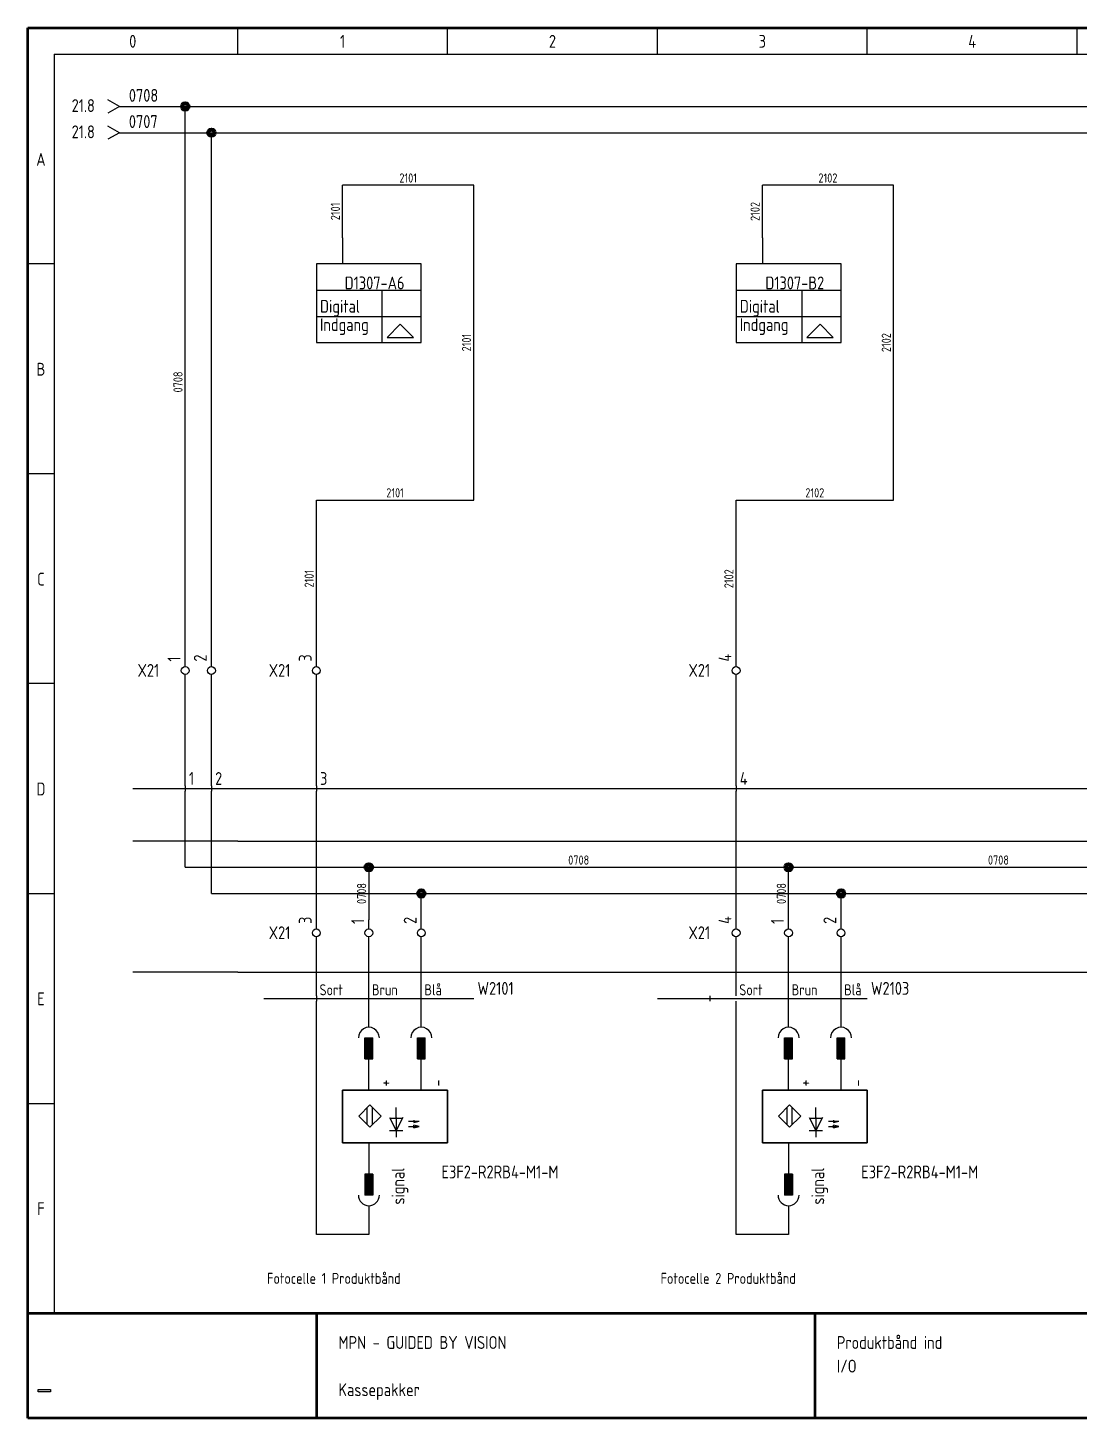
# Model space of a CAD drawing. Header units: millimetres. Extents: x 10 to 410, y 10 to 275.
# Drawn here: x 10 to 210.4, y 10 to 275 of the extents above; entities that cross this region are included whole.
import ezdxf
from ezdxf.enums import TextEntityAlignment as Align

# ---------------------------------------------------------------- set-up
doc = ezdxf.new("R2010")
doc.units = ezdxf.units.MM
doc.linetypes.add('Caddy_Solid', pattern=[0])
doc.layers.add('2', color=7, linetype='Continuous')
doc.styles.add('Caddy_Vectorfont1p', font='isocp___.ttf', dxfattribs={"width": 0.9})
picture_1 = doc.add_image_def('image1.bmp', size_in_pixel=(51, 10))

# ---------------------------------------------------------------- blocks, each defined once
blk = doc.blocks.new('Blk1')
at = {"linetype": 'Caddy_Solid', "lineweight": 50}
for p, q in [((10, 10), (10, 275)), ((10, 275), (410, 275)), ((10, 30), (410, 30)), ((65, 30), (65, 10)), ((160, 30), (160, 10)), ((410, 10), (10, 10))]:
    blk.add_line(p, q, dxfattribs=at)
at = {"linetype": 'Caddy_Solid', "lineweight": 25}
for p, q in [((50, 270), (50, 275)), ((90, 270), (90, 275)), ((130, 270), (130, 275)), ((170, 270), (170, 275)), ((210, 270), (210, 275)), ((15, 270), (15, 30)), ((15, 270), (405, 270)), ((15, 230), (10, 230)), ((15, 190), (10, 190)), ((15, 150), (10, 150)), ((10, 110), (15, 110)), ((10, 70), (15, 70)), ((10, 30), (15, 30))]:
    blk.add_line(p, q, dxfattribs=at)
at = {"lineweight": 25, "style": 'Caddy_Vectorfont1p', "width": 0.9}
for s, p in [('0', (30, 271.2)), ('1', (70, 271.2)), ('2', (110, 271.2)), ('3', (150, 271.2)), ('4', (190, 271.2)), ('A', (12.5, 248.7)), ('B', (12.5, 208.7)), ('C', (12.5, 168.7)), ('D', (12.5, 128.7)), ('E', (12.5, 88.7)), ('F', (12.5, 48.7))]:
    blk.add_text(s, height=2.45, dxfattribs=at).set_placement(p, align=Align.CENTER)
for s, p in [('MPN - GUIDED BY VISION', (69.2, 23.2)), ('Produktbånd ind', (164.2, 23.2)), ('I/O', (164.2, 18.7)), ('Kassepakker', (69.2, 14.2))]:
    blk.add_text(s, height=2.45, dxfattribs=at).set_placement(p)
image = blk.add_image(picture_1, insert=(12, 15), size_in_units=(2.32, 0.484))
blk = doc.blocks.new('Blk3')
at = {"linetype": 'Caddy_Solid', "lineweight": 25}
for p, q in [((155, 84.5), (155, 90)), ((154.25, 82.5), (155.75, 82.5)), ((154.25, 78.5), (154.25, 82.5)), ((154.5, 78.5), (154.5, 82.5)), ((154.75, 78.5), (154.75, 82.5)), ((155, 72.5), (155, 82.5)), ((155.25, 78.5), (155.25, 82.5)), ((155.5, 78.5), (155.5, 82.5)), ((155.75, 78.5), (155.75, 82.5)), ((154.25, 78.5), (155.75, 78.5))]:
    blk.add_line(p, q, dxfattribs=at)
blk.add_ellipse((155, 82.5), major_axis=(2, 0), ratio=1, start_param=0, end_param=3.141593, dxfattribs=at)
at = {"lineweight": 25, "style": 'Caddy_Vectorfont1p', "width": 0.9}
blk.add_attdef('$TAG175000_00', (154.05, 85.4), '', height=2.45, rotation=90, dxfattribs=at)
at = {"lineweight": 25, "style": 'Caddy_Vectorfont1p', "width": 0.9, "flags": 1}
for tag, p in [('$TAG160010', (150.5, 81.3)), ('$TAG160040', (150.1, 74.3))]:
    blk.add_attdef(tag, text='', height=2.45, dxfattribs=at).set_placement(p, align=Align.RIGHT)
at = {"lineweight": 25, "style": 'Caddy_Vectorfont1p', "width": 0.9}
blk.add_attdef('$TAG160030', text='', height=2.45, dxfattribs=at).set_placement((150.1, 77.8), align=Align.RIGHT)
blk.add_attdef('$TAG175000_01', text='', height=2.45, rotation=90, dxfattribs=at).set_placement((154.05, 76.9), align=Align.RIGHT)
blk = doc.blocks.new('Blk4')
at = {"linetype": 'Caddy_Solid', "lineweight": 25}
for p, q in [((165, 84.5), (165, 90)), ((164.25, 82.5), (165.75, 82.5)), ((164.25, 78.5), (164.25, 82.5)), ((164.5, 78.5), (164.5, 82.5)), ((164.75, 78.5), (164.75, 82.5)), ((165, 72.5), (165, 82.5)), ((165.25, 78.5), (165.25, 82.5)), ((165.5, 78.5), (165.5, 82.5)), ((165.75, 78.5), (165.75, 82.5)), ((164.25, 78.5), (165.75, 78.5))]:
    blk.add_line(p, q, dxfattribs=at)
blk.add_ellipse((165, 82.5), major_axis=(2, 0), ratio=1, start_param=0, end_param=3.141593, dxfattribs=at)
at = {"lineweight": 25, "style": 'Caddy_Vectorfont1p', "width": 0.9}
blk.add_attdef('$TAG175000_00', (164.05, 85.4), '', height=2.45, rotation=90, dxfattribs=at)
at = {"lineweight": 25, "style": 'Caddy_Vectorfont1p', "width": 0.9, "flags": 1}
for tag, p in [('$TAG160010', (160.5, 81.3)), ('$TAG160040', (160.1, 74.3))]:
    blk.add_attdef(tag, text='', height=2.45, dxfattribs=at).set_placement(p, align=Align.RIGHT)
at = {"lineweight": 25, "style": 'Caddy_Vectorfont1p', "width": 0.9}
blk.add_attdef('$TAG160030', text='', height=2.45, dxfattribs=at).set_placement((160.1, 77.8), align=Align.RIGHT)
blk.add_attdef('$TAG175000_01', text='', height=2.45, rotation=90, dxfattribs=at).set_placement((164.05, 76.9), align=Align.RIGHT)
blk = doc.blocks.new('Blk5')
at = {"linetype": 'Caddy_Solid', "lineweight": 25}
for p, q in [((155, 62.5), (155, 52.5)), ((154.25, 56.5), (154.25, 52.5)), ((155.75, 56.5), (154.25, 56.5)), ((154.5, 56.5), (154.5, 52.5)), ((154.75, 56.5), (154.75, 52.5)), ((155.25, 56.5), (155.25, 52.5)), ((155.5, 56.5), (155.5, 52.5)), ((155.75, 56.5), (155.75, 52.5)), ((155.75, 52.5), (154.25, 52.5)), ((155, 50.5), (155, 45))]:
    blk.add_line(p, q, dxfattribs=at)
blk.add_ellipse((155, 52.5), major_axis=(2, 0), ratio=1, start_param=3.141593, end_param=6.283185, dxfattribs=at)
at = {"lineweight": 25, "style": 'Caddy_Vectorfont1p', "width": 0.9}
blk.add_attdef('$TAG175000_00', (154.05, 57.4), '', height=2.45, rotation=90, dxfattribs=at)
at = {"lineweight": 25, "style": 'Caddy_Vectorfont1p', "width": 0.9, "flags": 1}
for tag, p in [('$TAG160010', (150.5, 51.3)), ('$TAG160040', (150.1, 44.3))]:
    blk.add_attdef(tag, text='', height=2.45, dxfattribs=at).set_placement(p, align=Align.RIGHT)
at = {"lineweight": 25, "style": 'Caddy_Vectorfont1p', "width": 0.9}
blk.add_attdef('$TAG160030', text='', height=2.45, dxfattribs=at).set_placement((150.1, 47.8), align=Align.RIGHT)
blk.add_attdef('$TAG175000_01', text='', height=2.45, rotation=90, dxfattribs=at).set_placement((154.05, 48.9), align=Align.RIGHT)
blk = doc.blocks.new('Blk2')
at = {"linetype": 'Caddy_Solid', "lineweight": 35}
for p, q in [((150, 72.5), (150, 62.5)), ((170, 72.5), (150, 72.5)), ((170, 62.5), (170, 72.5)), ((150, 62.5), (170, 62.5))]:
    blk.add_line(p, q, dxfattribs=at)
at = {"linetype": 'Caddy_Solid', "lineweight": 25}
for p, q in [((155.2, 69.7), (153.08, 67.58)), ((154.7, 65.96), (154.7, 69.2)), ((155.2, 69.7), (157.32, 67.58)), ((155.7, 65.96), (155.7, 69.2)), ((160.2, 67.33), (160.2, 69.2)), ((153.08, 67.58), (155.2, 65.46)), ((155.2, 65.46), (157.32, 67.58)), ((158.95, 67.33), (160.2, 64.83)), ((159, 67.2), (161.4, 67.2)), ((161.45, 67.33), (160.2, 64.83)), ((160.2, 67.33), (160.2, 64.83)), ((162.58, 66.58), (164.58, 66.58)), ((163.58, 66.83), (163.58, 66.33)), ((163.58, 66.33), (164.58, 66.58)), ((158.95, 64.83), (161.45, 64.83)), ((160.2, 64.83), (160.2, 63.58)), ((162.58, 65.58), (164.58, 65.58)), ((164.58, 65.58), (163.58, 65.83)), ((163.58, 65.33), (163.58, 65.83)), ((163.58, 65.33), (164.58, 65.58))]:
    blk.add_line(p, q, dxfattribs=at)
for name in ['Blk3', 'Blk4', 'Blk5']:
    blk.add_blockref(name, (0, 0, 1))
at = {"lineweight": 35, "style": 'Caddy_Vectorfont1p', "width": 0.9}
for s, p in [('+', (159.3, 73.2)), ('-', (169.3, 73.2)), ('signal', (161.8, 50.7))]:
    blk.add_text(s, height=2.45, rotation=90, dxfattribs=at).set_placement(p)
blk = doc.blocks.new('Blk6')
at = {"linetype": 'Caddy_Solid', "lineweight": 25}
for p, q in [((155, 103.25), (155, 105)), ((155, 100), (155, 101.75))]:
    blk.add_line(p, q, dxfattribs=at)
blk.add_circle((155, 102.5), 0.75, dxfattribs=at)
at = {"lineweight": 25, "style": 'Caddy_Vectorfont1p', "width": 0.9, "flags": 1}
blk.add_attdef('$TAG160410', (157.6, 104.2), '', height=2.45, rotation=90, dxfattribs=at)
at = {"layer": '2', "lineweight": 25, "style": 'Caddy_Vectorfont1p', "width": 0.9}
blk.add_attdef('$TAG160400', (154.1, 104.2), '', height=2.45, rotation=90, dxfattribs=at)
at = {"layer": '2', "lineweight": 25, "style": 'Caddy_Vectorfont1p', "width": 0.9, "flags": 1}
for tag, p in [('$TAG140020', (150.05, 108.3)), ('$TAG140050', (150.05, 104.8)), ('$TAG160010', (150.05, 101.3)), ('$TAG160030', (150.05, 97.8)), ('$TAG160040', (150.05, 92.8))]:
    blk.add_attdef(tag, text='', height=2.45, dxfattribs=at).set_placement(p, align=Align.RIGHT)
blk = doc.blocks.new('Blk7')
at = {"linetype": 'Caddy_Solid', "lineweight": 25}
for p, q in [((165, 103.25), (165, 105)), ((165, 100), (165, 101.75))]:
    blk.add_line(p, q, dxfattribs=at)
blk.add_circle((165, 102.5), 0.75, dxfattribs=at)
at = {"lineweight": 25, "style": 'Caddy_Vectorfont1p', "width": 0.9, "flags": 1}
blk.add_attdef('$TAG160410', (167.6, 104.2), '', height=2.45, rotation=90, dxfattribs=at)
at = {"layer": '2', "lineweight": 25, "style": 'Caddy_Vectorfont1p', "width": 0.9}
blk.add_attdef('$TAG160400', (164.1, 104.2), '', height=2.45, rotation=90, dxfattribs=at)
at = {"layer": '2', "lineweight": 25, "style": 'Caddy_Vectorfont1p', "width": 0.9, "flags": 1}
for tag, p in [('$TAG140020', (160.05, 108.3)), ('$TAG140050', (160.05, 104.8)), ('$TAG160010', (160.05, 101.3)), ('$TAG160030', (160.05, 97.8)), ('$TAG160040', (160.05, 92.8))]:
    blk.add_attdef(tag, text='', height=2.45, dxfattribs=at).set_placement(p, align=Align.RIGHT)
blk = doc.blocks.new('Blk8')
at = {"linetype": 'Caddy_Solid', "lineweight": 25}
for p, q in [((145, 103.25), (145, 105)), ((145, 100), (145, 101.75))]:
    blk.add_line(p, q, dxfattribs=at)
blk.add_circle((145, 102.5), 0.75, dxfattribs=at)
at = {"lineweight": 25, "style": 'Caddy_Vectorfont1p', "width": 0.9, "flags": 1}
blk.add_attdef('$TAG160410', (147.6, 104.2), '', height=2.45, rotation=90, dxfattribs=at)
at = {"layer": '2', "lineweight": 25, "style": 'Caddy_Vectorfont1p', "width": 0.9}
blk.add_attdef('$TAG160400', (144.1, 104.2), '', height=2.45, rotation=90, dxfattribs=at)
at = {"layer": '2', "lineweight": 25, "style": 'Caddy_Vectorfont1p', "width": 0.9, "flags": 1}
for tag, p in [('$TAG140020', (140.05, 108.3)), ('$TAG140050', (140.05, 104.8)), ('$TAG160030', (140.05, 97.8)), ('$TAG160040', (140.05, 92.8))]:
    blk.add_attdef(tag, text='', height=2.45, dxfattribs=at).set_placement(p, align=Align.RIGHT)
at = {"layer": '2', "lineweight": 25, "style": 'Caddy_Vectorfont1p', "width": 0.9}
blk.add_attdef('$TAG160010', text='', height=2.45, dxfattribs=at).set_placement((140.05, 101.3), align=Align.RIGHT)
blk = doc.blocks.new('Blk10')
at = {"linetype": 'Caddy_Solid', "lineweight": 25}
for p, q in [((75, 84.5), (75, 90)), ((74.25, 82.5), (75.75, 82.5)), ((74.25, 78.5), (74.25, 82.5)), ((74.5, 78.5), (74.5, 82.5)), ((74.75, 78.5), (74.75, 82.5)), ((75, 72.5), (75, 82.5)), ((75.25, 78.5), (75.25, 82.5)), ((75.5, 78.5), (75.5, 82.5)), ((75.75, 78.5), (75.75, 82.5)), ((74.25, 78.5), (75.75, 78.5))]:
    blk.add_line(p, q, dxfattribs=at)
blk.add_ellipse((75, 82.5), major_axis=(2, 0), ratio=1, start_param=0, end_param=3.141593, dxfattribs=at)
at = {"lineweight": 25, "style": 'Caddy_Vectorfont1p', "width": 0.9}
blk.add_attdef('$TAG175000_00', (74.05, 85.4), '', height=2.45, rotation=90, dxfattribs=at)
at = {"lineweight": 25, "style": 'Caddy_Vectorfont1p', "width": 0.9, "flags": 1}
for tag, p in [('$TAG160010', (70.5, 81.3)), ('$TAG160040', (70.1, 74.3))]:
    blk.add_attdef(tag, text='', height=2.45, dxfattribs=at).set_placement(p, align=Align.RIGHT)
at = {"lineweight": 25, "style": 'Caddy_Vectorfont1p', "width": 0.9}
blk.add_attdef('$TAG160030', text='', height=2.45, dxfattribs=at).set_placement((70.1, 77.8), align=Align.RIGHT)
blk.add_attdef('$TAG175000_01', text='', height=2.45, rotation=90, dxfattribs=at).set_placement((74.05, 76.9), align=Align.RIGHT)
blk = doc.blocks.new('Blk11')
at = {"linetype": 'Caddy_Solid', "lineweight": 25}
for p, q in [((85, 84.5), (85, 90)), ((84.25, 82.5), (85.75, 82.5)), ((84.25, 78.5), (84.25, 82.5)), ((84.5, 78.5), (84.5, 82.5)), ((84.75, 78.5), (84.75, 82.5)), ((85, 72.5), (85, 82.5)), ((85.25, 78.5), (85.25, 82.5)), ((85.5, 78.5), (85.5, 82.5)), ((85.75, 78.5), (85.75, 82.5)), ((84.25, 78.5), (85.75, 78.5))]:
    blk.add_line(p, q, dxfattribs=at)
blk.add_ellipse((85, 82.5), major_axis=(2, 0), ratio=1, start_param=0, end_param=3.141593, dxfattribs=at)
at = {"lineweight": 25, "style": 'Caddy_Vectorfont1p', "width": 0.9}
blk.add_attdef('$TAG175000_00', (84.05, 85.4), '', height=2.45, rotation=90, dxfattribs=at)
at = {"lineweight": 25, "style": 'Caddy_Vectorfont1p', "width": 0.9, "flags": 1}
for tag, p in [('$TAG160010', (80.5, 81.3)), ('$TAG160040', (80.1, 74.3))]:
    blk.add_attdef(tag, text='', height=2.45, dxfattribs=at).set_placement(p, align=Align.RIGHT)
at = {"lineweight": 25, "style": 'Caddy_Vectorfont1p', "width": 0.9}
blk.add_attdef('$TAG160030', text='', height=2.45, dxfattribs=at).set_placement((80.1, 77.8), align=Align.RIGHT)
blk.add_attdef('$TAG175000_01', text='', height=2.45, rotation=90, dxfattribs=at).set_placement((84.05, 76.9), align=Align.RIGHT)
blk = doc.blocks.new('Blk12')
at = {"linetype": 'Caddy_Solid', "lineweight": 25}
for p, q in [((75, 62.5), (75, 52.5)), ((74.25, 56.5), (74.25, 52.5)), ((75.75, 56.5), (74.25, 56.5)), ((74.5, 56.5), (74.5, 52.5)), ((74.75, 56.5), (74.75, 52.5)), ((75.25, 56.5), (75.25, 52.5)), ((75.5, 56.5), (75.5, 52.5)), ((75.75, 56.5), (75.75, 52.5)), ((75.75, 52.5), (74.25, 52.5)), ((75, 50.5), (75, 45))]:
    blk.add_line(p, q, dxfattribs=at)
blk.add_ellipse((75, 52.5), major_axis=(2, 0), ratio=1, start_param=3.141593, end_param=6.283185, dxfattribs=at)
at = {"lineweight": 25, "style": 'Caddy_Vectorfont1p', "width": 0.9}
blk.add_attdef('$TAG175000_00', (74.05, 57.4), '', height=2.45, rotation=90, dxfattribs=at)
at = {"lineweight": 25, "style": 'Caddy_Vectorfont1p', "width": 0.9, "flags": 1}
for tag, p in [('$TAG160010', (70.5, 51.3)), ('$TAG160040', (70.1, 44.3))]:
    blk.add_attdef(tag, text='', height=2.45, dxfattribs=at).set_placement(p, align=Align.RIGHT)
at = {"lineweight": 25, "style": 'Caddy_Vectorfont1p', "width": 0.9}
blk.add_attdef('$TAG160030', text='', height=2.45, dxfattribs=at).set_placement((70.1, 47.8), align=Align.RIGHT)
blk.add_attdef('$TAG175000_01', text='', height=2.45, rotation=90, dxfattribs=at).set_placement((74.05, 48.9), align=Align.RIGHT)
blk = doc.blocks.new('Blk9')
at = {"linetype": 'Caddy_Solid', "lineweight": 35}
for p, q in [((70, 72.5), (70, 62.5)), ((90, 72.5), (70, 72.5)), ((90, 62.5), (90, 72.5)), ((70, 62.5), (90, 62.5))]:
    blk.add_line(p, q, dxfattribs=at)
at = {"linetype": 'Caddy_Solid', "lineweight": 25}
for p, q in [((75.2, 69.7), (73.08, 67.58)), ((74.7, 65.96), (74.7, 69.2)), ((75.2, 69.7), (77.32, 67.58)), ((75.7, 65.96), (75.7, 69.2)), ((80.2, 67.33), (80.2, 69.2)), ((73.08, 67.58), (75.2, 65.46)), ((75.2, 65.46), (77.32, 67.58)), ((78.95, 67.33), (80.2, 64.83)), ((79, 67.2), (81.4, 67.2)), ((81.45, 67.33), (80.2, 64.83)), ((80.2, 67.33), (80.2, 64.83)), ((82.58, 66.58), (84.58, 66.58)), ((83.58, 66.83), (83.58, 66.33)), ((83.58, 66.33), (84.58, 66.58)), ((78.95, 64.83), (81.45, 64.83)), ((80.2, 64.83), (80.2, 63.58)), ((82.58, 65.58), (84.58, 65.58)), ((84.58, 65.58), (83.58, 65.83)), ((83.58, 65.33), (83.58, 65.83)), ((83.58, 65.33), (84.58, 65.58))]:
    blk.add_line(p, q, dxfattribs=at)
for name in ['Blk10', 'Blk11', 'Blk12']:
    blk.add_blockref(name, (0, 0, 1))
at = {"lineweight": 35, "style": 'Caddy_Vectorfont1p', "width": 0.9}
for s, p in [('+', (79.3, 73.2)), ('-', (89.3, 73.2)), ('signal', (81.8, 50.7))]:
    blk.add_text(s, height=2.45, rotation=90, dxfattribs=at).set_placement(p)
blk = doc.blocks.new('Blk13')
at = {"linetype": 'Caddy_Solid', "lineweight": 25}
for p, q in [((75, 103.25), (75, 105)), ((75, 100), (75, 101.75))]:
    blk.add_line(p, q, dxfattribs=at)
blk.add_circle((75, 102.5), 0.75, dxfattribs=at)
at = {"lineweight": 25, "style": 'Caddy_Vectorfont1p', "width": 0.9, "flags": 1}
blk.add_attdef('$TAG160410', (77.6, 104.2), '', height=2.45, rotation=90, dxfattribs=at)
at = {"layer": '2', "lineweight": 25, "style": 'Caddy_Vectorfont1p', "width": 0.9}
blk.add_attdef('$TAG160400', (74.1, 104.2), '', height=2.45, rotation=90, dxfattribs=at)
at = {"layer": '2', "lineweight": 25, "style": 'Caddy_Vectorfont1p', "width": 0.9, "flags": 1}
for tag, p in [('$TAG140020', (70.05, 108.3)), ('$TAG140050', (70.05, 104.8)), ('$TAG160010', (70.05, 101.3)), ('$TAG160030', (70.05, 97.8)), ('$TAG160040', (70.05, 92.8))]:
    blk.add_attdef(tag, text='', height=2.45, dxfattribs=at).set_placement(p, align=Align.RIGHT)
blk = doc.blocks.new('Blk14')
at = {"linetype": 'Caddy_Solid', "lineweight": 25}
for p, q in [((85, 103.25), (85, 105)), ((85, 100), (85, 101.75))]:
    blk.add_line(p, q, dxfattribs=at)
blk.add_circle((85, 102.5), 0.75, dxfattribs=at)
at = {"lineweight": 25, "style": 'Caddy_Vectorfont1p', "width": 0.9, "flags": 1}
blk.add_attdef('$TAG160410', (87.6, 104.2), '', height=2.45, rotation=90, dxfattribs=at)
at = {"layer": '2', "lineweight": 25, "style": 'Caddy_Vectorfont1p', "width": 0.9}
blk.add_attdef('$TAG160400', (84.1, 104.2), '', height=2.45, rotation=90, dxfattribs=at)
at = {"layer": '2', "lineweight": 25, "style": 'Caddy_Vectorfont1p', "width": 0.9, "flags": 1}
for tag, p in [('$TAG140020', (80.05, 108.3)), ('$TAG140050', (80.05, 104.8)), ('$TAG160010', (80.05, 101.3)), ('$TAG160030', (80.05, 97.8)), ('$TAG160040', (80.05, 92.8))]:
    blk.add_attdef(tag, text='', height=2.45, dxfattribs=at).set_placement(p, align=Align.RIGHT)
blk = doc.blocks.new('Blk15')
at = {"linetype": 'Caddy_Solid', "lineweight": 25}
for p, q in [((65, 103.25), (65, 105)), ((65, 100), (65, 101.75))]:
    blk.add_line(p, q, dxfattribs=at)
blk.add_circle((65, 102.5), 0.75, dxfattribs=at)
at = {"lineweight": 25, "style": 'Caddy_Vectorfont1p', "width": 0.9, "flags": 1}
blk.add_attdef('$TAG160410', (67.6, 104.2), '', height=2.45, rotation=90, dxfattribs=at)
at = {"layer": '2', "lineweight": 25, "style": 'Caddy_Vectorfont1p', "width": 0.9}
blk.add_attdef('$TAG160400', (64.1, 104.2), '', height=2.45, rotation=90, dxfattribs=at)
at = {"layer": '2', "lineweight": 25, "style": 'Caddy_Vectorfont1p', "width": 0.9, "flags": 1}
for tag, p in [('$TAG140020', (60.05, 108.3)), ('$TAG140050', (60.05, 104.8)), ('$TAG160030', (60.05, 97.8)), ('$TAG160040', (60.05, 92.8))]:
    blk.add_attdef(tag, text='', height=2.45, dxfattribs=at).set_placement(p, align=Align.RIGHT)
at = {"layer": '2', "lineweight": 25, "style": 'Caddy_Vectorfont1p', "width": 0.9}
blk.add_attdef('$TAG160010', text='', height=2.45, dxfattribs=at).set_placement((60.05, 101.3), align=Align.RIGHT)
blk = doc.blocks.new('Blk23')
at = {"linetype": 'Caddy_Solid', "lineweight": 25}
blk.add_line((65, 90.5), (65, 89.5), dxfattribs=at)
at = {"lineweight": 25, "style": 'Caddy_Vectorfont1p', "width": 0.9, "flags": 1}
for tag, p in [('$TAG160210', (65.7, 90.7)), ('$TAG160220', (65.7, 85.7)), ('$TAG160230', (65.7, 80.7)), ('$TAG160040', (95.7, 75.7)), ('$TAG160101', (95.7, 70.7))]:
    blk.add_attdef(tag, p, '', height=2.45, dxfattribs=at)
at = {"lineweight": 25, "style": 'Caddy_Vectorfont1p', "width": 0.9}
for tag, p in [('$TAG160010', (95.7, 90.7)), ('$TAG160030', (95.7, 85.7)), ('$TAG160200', (95.7, 80.7))]:
    blk.add_attdef(tag, p, '', height=2.45, dxfattribs=at)
blk = doc.blocks.new('Blk24')
at = {"linetype": 'Caddy_Solid', "lineweight": 25}
blk.add_line((140, 90.5), (140, 89.5), dxfattribs=at)
at = {"lineweight": 25, "style": 'Caddy_Vectorfont1p', "width": 0.9, "flags": 1}
for tag, p in [('$TAG160210', (140.7, 90.7)), ('$TAG160220', (140.7, 85.7)), ('$TAG160230', (140.7, 80.7)), ('$TAG160040', (170.7, 75.7)), ('$TAG160101', (170.7, 70.7))]:
    blk.add_attdef(tag, p, '', height=2.45, dxfattribs=at)
at = {"lineweight": 25, "style": 'Caddy_Vectorfont1p', "width": 0.9}
for tag, p in [('$TAG160010', (170.7, 90.7)), ('$TAG160030', (170.7, 85.7)), ('$TAG160200', (170.7, 80.7))]:
    blk.add_attdef(tag, p, '', height=2.45, dxfattribs=at)
blk = doc.blocks.new('Blk37')
at = {"linetype": 'Caddy_Solid', "lineweight": 25}
for p, q in [((85, 230), (65, 230)), ((65, 230), (65, 215)), ((85, 215), (85, 230)), ((65, 215), (85, 215))]:
    blk.add_line(p, q, dxfattribs=at)
blk = doc.blocks.new('Blk38')
at = {"linetype": 'Caddy_Solid', "lineweight": 25}
blk.add_line((70, 235), (70, 230), dxfattribs=at)
blk = doc.blocks.new('Blk36')
at = {"linetype": 'Caddy_Solid', "lineweight": 25}
for p, q in [((65, 225), (85, 225)), ((77.5, 225), (77.5, 215)), ((65, 220), (85, 220)), ((81, 218.5), (78.5, 216)), ((83.5, 216), (81, 218.5)), ((78.5, 216), (83.5, 216))]:
    blk.add_line(p, q, dxfattribs=at)
for name in ['Blk38', 'Blk37']:
    blk.add_blockref(name, (0, 0, 1))
at = {"lineweight": 25, "style": 'Caddy_Vectorfont1p', "width": 0.9}
for s, p in [('Digital', (65.7, 220.7)), ('Indgang', (65.7, 217.2))]:
    blk.add_text(s, height=2.45, dxfattribs=at).set_placement(p)
blk.add_attdef('$TAG175000_00', (69.05, 233.4), '', height=2.45, rotation=90, dxfattribs=at)
for tag, p in [('$TAG160030', (66.8, 229.7)), ('$TAG160040', (66.8, 226.2)), ('$TAG175100', (81.8, 225.15)), ('$TAG175110', (64.3, 219.15)), ('$TAG175120', (64.3, 216.15)), ('$TAG160500', (64.3, 212.65))]:
    blk.add_attdef(tag, text='', height=2.45, dxfattribs=at).set_placement(p, align=Align.RIGHT)
at = {"lineweight": 25, "style": 'Caddy_Vectorfont1p', "width": 0.9, "flags": 1}
blk.add_attdef('$TAG160010', text='', height=2.45, dxfattribs=at).set_placement((60.96, 224.53), align=Align.RIGHT)
blk = doc.blocks.new('Blk40')
at = {"linetype": 'Caddy_Solid', "lineweight": 25}
for p, q in [((165, 230), (145, 230)), ((145, 230), (145, 215)), ((165, 215), (165, 230)), ((145, 215), (165, 215))]:
    blk.add_line(p, q, dxfattribs=at)
blk = doc.blocks.new('Blk41')
at = {"linetype": 'Caddy_Solid', "lineweight": 25}
blk.add_line((150, 235), (150, 230), dxfattribs=at)
blk = doc.blocks.new('Blk39')
at = {"linetype": 'Caddy_Solid', "lineweight": 25}
for p, q in [((145, 225), (165, 225)), ((157.5, 225), (157.5, 215)), ((145, 220), (165, 220)), ((161, 218.5), (158.5, 216)), ((163.5, 216), (161, 218.5)), ((158.5, 216), (163.5, 216))]:
    blk.add_line(p, q, dxfattribs=at)
for name in ['Blk41', 'Blk40']:
    blk.add_blockref(name, (0, 0, 1))
at = {"lineweight": 25, "style": 'Caddy_Vectorfont1p', "width": 0.9}
for s, p in [('Digital', (145.7, 220.7)), ('Indgang', (145.7, 217.2))]:
    blk.add_text(s, height=2.45, dxfattribs=at).set_placement(p)
blk.add_attdef('$TAG175000_00', (149.05, 233.4), '', height=2.45, rotation=90, dxfattribs=at)
for tag, p in [('$TAG160030', (146.8, 229.7)), ('$TAG160040', (146.8, 226.2)), ('$TAG175100', (161.8, 225.15)), ('$TAG175110', (144.3, 219.15)), ('$TAG175120', (144.3, 216.15)), ('$TAG160500', (144.3, 212.65))]:
    blk.add_attdef(tag, text='', height=2.45, dxfattribs=at).set_placement(p, align=Align.RIGHT)
at = {"lineweight": 25, "style": 'Caddy_Vectorfont1p', "width": 0.9, "flags": 1}
blk.add_attdef('$TAG160010', text='', height=2.45, dxfattribs=at).set_placement((140.96, 224.53), align=Align.RIGHT)
blk = doc.blocks.new('Blk48')
at = {"linetype": 'Caddy_Solid', "lineweight": 25}
for q in [(25.25, 256.25), (25.25, 253.75)]:
    blk.add_line((27.5, 255), q, dxfattribs=at)
at = {"lineweight": 25, "style": 'Caddy_Vectorfont1p', "width": 0.9, "flags": 1}
for tag, p in [('$TAG140020', (29.26, 262.9)), ('$TAG140050', (29.26, 259.4))]:
    blk.add_attdef(tag, p, '', height=2.45, dxfattribs=at)
at = {"lineweight": 25, "style": 'Caddy_Vectorfont1p', "width": 0.9}
blk.add_attdef('$TAG160010', (29.26, 255.9), '', height=2.45, dxfattribs=at)
blk.add_attdef('$TAG160500', text='', height=2.45, dxfattribs=at).set_placement((22.78, 253.95), align=Align.RIGHT)
blk = doc.blocks.new('Blk50')
at = {"linetype": 'Caddy_Solid', "lineweight": 25}
for q in [(25.25, 261.25), (25.25, 258.75)]:
    blk.add_line((27.5, 260), q, dxfattribs=at)
at = {"lineweight": 25, "style": 'Caddy_Vectorfont1p', "width": 0.9, "flags": 1}
for tag, p in [('$TAG140020', (29.26, 267.9)), ('$TAG140050', (29.26, 264.4))]:
    blk.add_attdef(tag, p, '', height=2.45, dxfattribs=at)
at = {"lineweight": 25, "style": 'Caddy_Vectorfont1p', "width": 0.9}
blk.add_attdef('$TAG160010', (29.26, 260.9), '', height=2.45, dxfattribs=at)
blk.add_attdef('$TAG160500', text='', height=2.45, dxfattribs=at).set_placement((22.78, 258.95), align=Align.RIGHT)
blk = doc.blocks.new('Blk52')
at = {"linetype": 'Caddy_Solid', "lineweight": 25}
for p, q in [((65, 153.25), (65, 155)), ((65, 150), (65, 151.75))]:
    blk.add_line(p, q, dxfattribs=at)
blk.add_circle((65, 152.5), 0.75, dxfattribs=at)
at = {"lineweight": 25, "style": 'Caddy_Vectorfont1p', "width": 0.9, "flags": 1}
blk.add_attdef('$TAG160410', (67.6, 154.2), '', height=2.45, rotation=90, dxfattribs=at)
at = {"layer": '2', "lineweight": 25, "style": 'Caddy_Vectorfont1p', "width": 0.9}
blk.add_attdef('$TAG160400', (64.1, 154.2), '', height=2.45, rotation=90, dxfattribs=at)
at = {"layer": '2', "lineweight": 25, "style": 'Caddy_Vectorfont1p', "width": 0.9, "flags": 1}
for tag, p in [('$TAG140020', (60.05, 158.3)), ('$TAG140050', (60.05, 154.8)), ('$TAG160030', (60.05, 147.8)), ('$TAG160040', (60.05, 142.8))]:
    blk.add_attdef(tag, text='', height=2.45, dxfattribs=at).set_placement(p, align=Align.RIGHT)
at = {"layer": '2', "lineweight": 25, "style": 'Caddy_Vectorfont1p', "width": 0.9}
blk.add_attdef('$TAG160010', text='', height=2.45, dxfattribs=at).set_placement((60.05, 151.3), align=Align.RIGHT)
blk = doc.blocks.new('Blk53')
at = {"linetype": 'Caddy_Solid', "lineweight": 25}
for p, q in [((45, 153.25), (45, 155)), ((45, 150), (45, 151.75))]:
    blk.add_line(p, q, dxfattribs=at)
blk.add_circle((45, 152.5), 0.75, dxfattribs=at)
at = {"lineweight": 25, "style": 'Caddy_Vectorfont1p', "width": 0.9, "flags": 1}
blk.add_attdef('$TAG160410', (47.6, 154.2), '', height=2.45, rotation=90, dxfattribs=at)
at = {"layer": '2', "lineweight": 25, "style": 'Caddy_Vectorfont1p', "width": 0.9}
blk.add_attdef('$TAG160400', (44.1, 154.2), '', height=2.45, rotation=90, dxfattribs=at)
at = {"layer": '2', "lineweight": 25, "style": 'Caddy_Vectorfont1p', "width": 0.9, "flags": 1}
for tag, p in [('$TAG140020', (40.05, 158.3)), ('$TAG140050', (40.05, 154.8)), ('$TAG160010', (40.05, 151.3)), ('$TAG160030', (40.05, 147.8)), ('$TAG160040', (40.05, 142.8))]:
    blk.add_attdef(tag, text='', height=2.45, dxfattribs=at).set_placement(p, align=Align.RIGHT)
blk = doc.blocks.new('Blk54')
at = {"linetype": 'Caddy_Solid', "lineweight": 25}
for p, q in [((40, 153.25), (40, 155)), ((40, 150), (40, 151.75))]:
    blk.add_line(p, q, dxfattribs=at)
blk.add_circle((40, 152.5), 0.75, dxfattribs=at)
at = {"lineweight": 25, "style": 'Caddy_Vectorfont1p', "width": 0.9, "flags": 1}
blk.add_attdef('$TAG160410', (42.6, 154.2), '', height=2.45, rotation=90, dxfattribs=at)
at = {"layer": '2', "lineweight": 25, "style": 'Caddy_Vectorfont1p', "width": 0.9}
blk.add_attdef('$TAG160400', (39.1, 154.2), '', height=2.45, rotation=90, dxfattribs=at)
at = {"layer": '2', "lineweight": 25, "style": 'Caddy_Vectorfont1p', "width": 0.9, "flags": 1}
for tag, p in [('$TAG140020', (35.05, 158.3)), ('$TAG140050', (35.05, 154.8)), ('$TAG160030', (35.05, 147.8)), ('$TAG160040', (35.05, 142.8))]:
    blk.add_attdef(tag, text='', height=2.45, dxfattribs=at).set_placement(p, align=Align.RIGHT)
at = {"layer": '2', "lineweight": 25, "style": 'Caddy_Vectorfont1p', "width": 0.9}
blk.add_attdef('$TAG160010', text='', height=2.45, dxfattribs=at).set_placement((35.05, 151.3), align=Align.RIGHT)
blk = doc.blocks.new('Blk55')
at = {"linetype": 'Caddy_Solid', "lineweight": 25}
for p, q in [((145, 153.25), (145, 155)), ((145, 150), (145, 151.75))]:
    blk.add_line(p, q, dxfattribs=at)
blk.add_circle((145, 152.5), 0.75, dxfattribs=at)
at = {"lineweight": 25, "style": 'Caddy_Vectorfont1p', "width": 0.9, "flags": 1}
blk.add_attdef('$TAG160410', (147.6, 154.2), '', height=2.45, rotation=90, dxfattribs=at)
at = {"layer": '2', "lineweight": 25, "style": 'Caddy_Vectorfont1p', "width": 0.9}
blk.add_attdef('$TAG160400', (144.1, 154.2), '', height=2.45, rotation=90, dxfattribs=at)
at = {"layer": '2', "lineweight": 25, "style": 'Caddy_Vectorfont1p', "width": 0.9, "flags": 1}
for tag, p in [('$TAG140020', (140.05, 158.3)), ('$TAG140050', (140.05, 154.8)), ('$TAG160030', (140.05, 147.8)), ('$TAG160040', (140.05, 142.8))]:
    blk.add_attdef(tag, text='', height=2.45, dxfattribs=at).set_placement(p, align=Align.RIGHT)
at = {"layer": '2', "lineweight": 25, "style": 'Caddy_Vectorfont1p', "width": 0.9}
blk.add_attdef('$TAG160010', text='', height=2.45, dxfattribs=at).set_placement((140.05, 151.3), align=Align.RIGHT)
blk = doc.blocks.new('Blk58')
at = {"linetype": 'Caddy_Solid', "lineweight": 25}
blk.add_line((40, 130.5), (40, 129.5), dxfattribs=at)
at = {"lineweight": 25, "style": 'Caddy_Vectorfont1p', "width": 0.9}
for tag, p in [('$TAG160210', (40.7, 130.7)), ('$TAG160010', (315.7, 130.7))]:
    blk.add_attdef(tag, p, '', height=2.45, dxfattribs=at)
at = {"lineweight": 25, "style": 'Caddy_Vectorfont1p', "width": 0.9, "flags": 1}
for tag, p in [('$TAG160220', (40.7, 125.7)), ('$TAG160030', (315.7, 125.7)), ('$TAG160230', (40.7, 120.7)), ('$TAG160200', (315.7, 120.7)), ('$TAG160040', (315.7, 115.7)), ('$TAG160101', (315.7, 110.7))]:
    blk.add_attdef(tag, p, '', height=2.45, dxfattribs=at)
blk = doc.blocks.new('Blk59')
at = {"linetype": 'Caddy_Solid', "lineweight": 25}
blk.add_line((45, 130.5), (45, 129.5), dxfattribs=at)
at = {"lineweight": 25, "style": 'Caddy_Vectorfont1p', "width": 0.9}
blk.add_attdef('$TAG160210', (45.7, 130.7), '', height=2.45, dxfattribs=at)
at = {"lineweight": 25, "style": 'Caddy_Vectorfont1p', "width": 0.9, "flags": 1}
for tag, p in [('$TAG160010', (315.7, 130.7)), ('$TAG160220', (45.7, 125.7)), ('$TAG160030', (315.7, 125.7)), ('$TAG160230', (45.7, 120.7)), ('$TAG160200', (315.7, 120.7)), ('$TAG160040', (315.7, 115.7)), ('$TAG160101', (315.7, 110.7))]:
    blk.add_attdef(tag, p, '', height=2.45, dxfattribs=at)
blk = doc.blocks.new('Blk60')
at = {"linetype": 'Caddy_Solid', "lineweight": 25}
blk.add_line((65, 130.5), (65, 129.5), dxfattribs=at)
at = {"lineweight": 25, "style": 'Caddy_Vectorfont1p', "width": 0.9}
blk.add_attdef('$TAG160210', (65.7, 130.7), '', height=2.45, dxfattribs=at)
at = {"lineweight": 25, "style": 'Caddy_Vectorfont1p', "width": 0.9, "flags": 1}
for tag, p in [('$TAG160010', (315.7, 130.7)), ('$TAG160220', (65.7, 125.7)), ('$TAG160030', (315.7, 125.7)), ('$TAG160230', (65.7, 120.7)), ('$TAG160200', (315.7, 120.7)), ('$TAG160040', (315.7, 115.7)), ('$TAG160101', (315.7, 110.7))]:
    blk.add_attdef(tag, p, '', height=2.45, dxfattribs=at)
blk = doc.blocks.new('Blk61')
at = {"linetype": 'Caddy_Solid', "lineweight": 25}
blk.add_line((145, 130.5), (145, 129.5), dxfattribs=at)
at = {"lineweight": 25, "style": 'Caddy_Vectorfont1p', "width": 0.9}
blk.add_attdef('$TAG160210', (145.7, 130.7), '', height=2.45, dxfattribs=at)
at = {"lineweight": 25, "style": 'Caddy_Vectorfont1p', "width": 0.9, "flags": 1}
for tag, p in [('$TAG160010', (315.7, 130.7)), ('$TAG160220', (145.7, 125.7)), ('$TAG160030', (315.7, 125.7)), ('$TAG160230', (145.7, 120.7)), ('$TAG160200', (315.7, 120.7)), ('$TAG160040', (315.7, 115.7)), ('$TAG160101', (315.7, 110.7))]:
    blk.add_attdef(tag, p, '', height=2.45, dxfattribs=at)

msp = doc.modelspace()

# ---------------------------------------------------------------- linework, layer by layer
at = {"linetype": 'Caddy_Solid', "lineweight": 25}
for p, q in [((27.5, 260), (40, 260)), ((40, 260), (392.5, 260)), ((40, 155), (40, 260)), ((27.5, 255), (45, 255)), ((45, 255), (392.5, 255)), ((45, 155), (45, 255)), ((95, 245), (70, 245)), ((70, 235), (70, 245)), ((95, 185), (95, 245)), ((150, 235), (150, 245)), ((175, 245), (150, 245)), ((175, 185), (175, 245)), ((65, 185), (95, 185)), ((65, 155), (65, 185)), ((145, 185), (175, 185)), ((145, 155), (145, 185)), ((40, 130.5), (40, 150)), ((45, 130.5), (45, 150)), ((65, 130.5), (65, 150)), ((145, 130.5), (145, 150)), ((30, 130), (315, 130)), ((40, 115), (40, 129.5)), ((45, 110), (45, 129.5)), ((65, 105), (65, 129.5)), ((145, 105), (145, 129.5)), ((50, 120), (30, 120)), ((50, 120), (350, 120)), ((40, 115), (75, 115)), ((75, 115), (75, 105)), ((75, 115), (155, 115)), ((155, 105), (155, 115)), ((155, 115), (235, 115)), ((45, 110), (85, 110)), ((85, 105), (85, 110)), ((85, 110), (165, 110)), ((165, 105), (165, 110)), ((165, 110), (245, 110)), ((65, 94.5), (65, 100)), ((75, 90), (75, 100)), ((85, 90), (85, 100)), ((145, 94.5), (145, 100)), ((155, 90), (155, 100)), ((165, 90), (165, 100)), ((50, 95), (30, 95)), ((50, 95), (350, 95)), ((65, 94.5), (65, 94.5)), ((65, 90.5), (65, 94.5)), ((145, 94.5), (145, 94.5)), ((145, 90.5), (145, 94.5)), ((55, 90), (95, 90)), ((65, 45), (65, 89.5)), ((130, 90), (170, 90)), ((145, 45), (145, 89.5)), ((75, 45), (65, 45)), ((155, 45), (145, 45))]:
    msp.add_line(p, q, dxfattribs=at)
at = {"lineweight": 40}
for centre, radius in [((40, 260), 0.8), ((40, 260), 0.6), ((40, 260), 0.4), ((45, 255), 0.8), ((45, 255), 0.6), ((45, 255), 0.4), ((75, 115), 0.8), ((75, 115), 0.6), ((75, 115), 0.4), ((155, 115), 0.8), ((155, 115), 0.6), ((155, 115), 0.4), ((85, 110), 0.8), ((85, 110), 0.6), ((85, 110), 0.4), ((165, 110), 0.8), ((165, 110), 0.6), ((165, 110), 0.4)]:
    msp.add_circle(centre, radius, dxfattribs=at)

# ---------------------------------------------------------------- block references
for name in ['Blk1', 'Blk9', 'Blk2']:
    msp.add_blockref(name, (0, 0, 1))
ref = msp.add_blockref('Blk50', (0, 0, 1))
ref.add_attrib('$TAG160010', '0708', (29.26, 260.9), dxfattribs={"lineweight": 25, "height": 2.45, "style": 'Caddy_Vectorfont1p', "width": 0.9})
ref.add_attrib('$TAG160500', '21.8', dxfattribs={"lineweight": 25, "height": 2.45, "style": 'Caddy_Vectorfont1p', "width": 0.9}).set_placement((22.78, 258.95), align=Align.RIGHT)
ref = msp.add_blockref('Blk48', (0, 0, 1))
ref.add_attrib('$TAG160010', '0707', (29.26, 255.9), dxfattribs={"lineweight": 25, "height": 2.45, "style": 'Caddy_Vectorfont1p', "width": 0.9})
ref.add_attrib('$TAG160500', '21.8', dxfattribs={"lineweight": 25, "height": 2.45, "style": 'Caddy_Vectorfont1p', "width": 0.9}).set_placement((22.78, 253.95), align=Align.RIGHT)
ref = msp.add_blockref('Blk36', (0, 0, 1))
ref.add_attrib('$TAG175100', 'D1307-A6', dxfattribs={"lineweight": 25, "height": 2.45, "style": 'Caddy_Vectorfont1p', "width": 0.9}).set_placement((81.8, 225.15), align=Align.RIGHT)
ref = msp.add_blockref('Blk39', (0, 0, 1))
ref.add_attrib('$TAG175100', 'D1307-B2', dxfattribs={"lineweight": 25, "height": 2.45, "style": 'Caddy_Vectorfont1p', "width": 0.9}).set_placement((161.8, 225.15), align=Align.RIGHT)
ref = msp.add_blockref('Blk54', (0, 0, 1))
ref.add_attrib('$TAG160010', 'X21', dxfattribs={"layer": '2', "lineweight": 25, "height": 2.45, "style": 'Caddy_Vectorfont1p', "width": 0.9}).set_placement((35.05, 151.3), align=Align.RIGHT)
ref.add_attrib('$TAG160400', '1', (39.1, 154.2), dxfattribs={"layer": '2', "lineweight": 25, "height": 2.45, "rotation": 90, "style": 'Caddy_Vectorfont1p', "width": 0.9})
ref = msp.add_blockref('Blk53', (0, 0, 1))
ref.add_attrib('$TAG160400', '2', (44.1, 154.2), dxfattribs={"layer": '2', "lineweight": 25, "height": 2.45, "rotation": 90, "style": 'Caddy_Vectorfont1p', "width": 0.9})
ref = msp.add_blockref('Blk52', (0, 0, 1))
ref.add_attrib('$TAG160010', 'X21', dxfattribs={"layer": '2', "lineweight": 25, "height": 2.45, "style": 'Caddy_Vectorfont1p', "width": 0.9}).set_placement((60.05, 151.3), align=Align.RIGHT)
ref.add_attrib('$TAG160400', '3', (64.1, 154.2), dxfattribs={"layer": '2', "lineweight": 25, "height": 2.45, "rotation": 90, "style": 'Caddy_Vectorfont1p', "width": 0.9})
ref = msp.add_blockref('Blk55', (0, 0, 1))
ref.add_attrib('$TAG160010', 'X21', dxfattribs={"layer": '2', "lineweight": 25, "height": 2.45, "style": 'Caddy_Vectorfont1p', "width": 0.9}).set_placement((140.05, 151.3), align=Align.RIGHT)
ref.add_attrib('$TAG160400', '4', (144.1, 154.2), dxfattribs={"layer": '2', "lineweight": 25, "height": 2.45, "rotation": 90, "style": 'Caddy_Vectorfont1p', "width": 0.9})
ref = msp.add_blockref('Blk58', (0, 0, 1))
ref.add_attrib('$TAG160010', 'W2101.1', (315.7, 130.7), dxfattribs={"lineweight": 25, "height": 2.45, "style": 'Caddy_Vectorfont1p', "width": 0.9})
ref.add_attrib('$TAG160210', '1', (40.7, 130.7), dxfattribs={"lineweight": 25, "height": 2.45, "style": 'Caddy_Vectorfont1p', "width": 0.9})
ref = msp.add_blockref('Blk59', (0, 0, 1))
ref.add_attrib('$TAG160210', '2', (45.7, 130.7), dxfattribs={"lineweight": 25, "height": 2.45, "style": 'Caddy_Vectorfont1p', "width": 0.9})
ref = msp.add_blockref('Blk60', (0, 0, 1))
ref.add_attrib('$TAG160210', '3', (65.7, 130.7), dxfattribs={"lineweight": 25, "height": 2.45, "style": 'Caddy_Vectorfont1p', "width": 0.9})
ref = msp.add_blockref('Blk61', (0, 0, 1))
ref.add_attrib('$TAG160210', '4', (145.7, 130.7), dxfattribs={"lineweight": 25, "height": 2.45, "style": 'Caddy_Vectorfont1p', "width": 0.9})
ref = msp.add_blockref('Blk15', (0, 0, 1))
ref.add_attrib('$TAG160010', 'X21', dxfattribs={"layer": '2', "lineweight": 25, "height": 2.45, "style": 'Caddy_Vectorfont1p', "width": 0.9}).set_placement((60.05, 101.3), align=Align.RIGHT)
ref.add_attrib('$TAG160400', '3', (64.1, 104.2), dxfattribs={"layer": '2', "lineweight": 25, "height": 2.45, "rotation": 90, "style": 'Caddy_Vectorfont1p', "width": 0.9})
ref = msp.add_blockref('Blk13', (0, 0, 1))
ref.add_attrib('$TAG160400', '1', (74.1, 104.2), dxfattribs={"layer": '2', "lineweight": 25, "height": 2.45, "rotation": 90, "style": 'Caddy_Vectorfont1p', "width": 0.9})
ref = msp.add_blockref('Blk14', (0, 0, 1))
ref.add_attrib('$TAG160400', '2', (84.1, 104.2), dxfattribs={"layer": '2', "lineweight": 25, "height": 2.45, "rotation": 90, "style": 'Caddy_Vectorfont1p', "width": 0.9})
ref = msp.add_blockref('Blk8', (0, 0, 1))
ref.add_attrib('$TAG160010', 'X21', dxfattribs={"layer": '2', "lineweight": 25, "height": 2.45, "style": 'Caddy_Vectorfont1p', "width": 0.9}).set_placement((140.05, 101.3), align=Align.RIGHT)
ref.add_attrib('$TAG160400', '4', (144.1, 104.2), dxfattribs={"layer": '2', "lineweight": 25, "height": 2.45, "rotation": 90, "style": 'Caddy_Vectorfont1p', "width": 0.9})
ref = msp.add_blockref('Blk6', (0, 0, 1))
ref.add_attrib('$TAG160400', '1', (154.1, 104.2), dxfattribs={"layer": '2', "lineweight": 25, "height": 2.45, "rotation": 90, "style": 'Caddy_Vectorfont1p', "width": 0.9})
ref = msp.add_blockref('Blk7', (0, 0, 1))
ref.add_attrib('$TAG160400', '2', (164.1, 104.2), dxfattribs={"layer": '2', "lineweight": 25, "height": 2.45, "rotation": 90, "style": 'Caddy_Vectorfont1p', "width": 0.9})
ref = msp.add_blockref('Blk23', (0, 0, 1))
ref.add_attrib('$TAG160010', 'W2101', (95.7, 90.7), dxfattribs={"lineweight": 25, "height": 2.45, "style": 'Caddy_Vectorfont1p', "width": 0.9})
ref = msp.add_blockref('Blk24', (0, 0, 1))
ref.add_attrib('$TAG160010', 'W2103', (170.7, 90.7), dxfattribs={"lineweight": 25, "height": 2.45, "style": 'Caddy_Vectorfont1p', "width": 0.9})

# ---------------------------------------------------------------- texts
at = {"lineweight": 25, "style": 'Caddy_Vectorfont1p', "width": 0.9}
for s, height, p in [('2101', 1.75, (82.5, 245.5)), ('2102', 1.75, (162.5, 245.5)), ('2101', 1.75, (80, 185.5)), ('2102', 1.75, (160, 185.5)), ('0708', 1.75, (115, 115.5)), ('0708', 1.75, (195, 115.5)), ('E3F2-R2RB4-M1-M', 2.45, (100, 55.7)), ('E3F2-R2RB4-M1-M', 2.45, (180, 55.7))]:
    msp.add_text(s, height=height, dxfattribs=at).set_placement(p, align=Align.CENTER)
for s, p in [('2101', (69.5, 240)), ('2102', (149.5, 240)), ('2101', (94.5, 215)), ('2102', (174.5, 215)), ('0708', (39.5, 207.5)), ('2101', (64.5, 170)), ('2102', (144.5, 170)), ('0708', (74.5, 110)), ('0708', (154.5, 110))]:
    msp.add_text(s, height=1.75, rotation=90, dxfattribs=at).set_placement(p, align=Align.CENTER)
at = {"lineweight": 35, "style": 'Caddy_Vectorfont1p', "width": 0.9}
for s, p in [('Blå', (85.6, 90.6)), ('Blå', (165.6, 90.6)), ('Sort', (65.6, 90.6)), ('Brun', (75.6, 90.6)), ('Sort', (145.6, 90.6)), ('Brun', (155.6, 90.6))]:
    msp.add_text(s, height=2.1, dxfattribs=at).set_placement(p)
at = {"lineweight": 25, "style": 'Caddy_Vectorfont1p', "width": 0.9}
for s, p in [('Fotocelle 1 Produktbånd ', (55.6, 35.6)), ('Fotocelle 2 Produktbånd ', (130.6, 35.6))]:
    msp.add_text(s, height=2.1, dxfattribs=at).set_placement(p)

doc.saveas('drawing.dxf')
